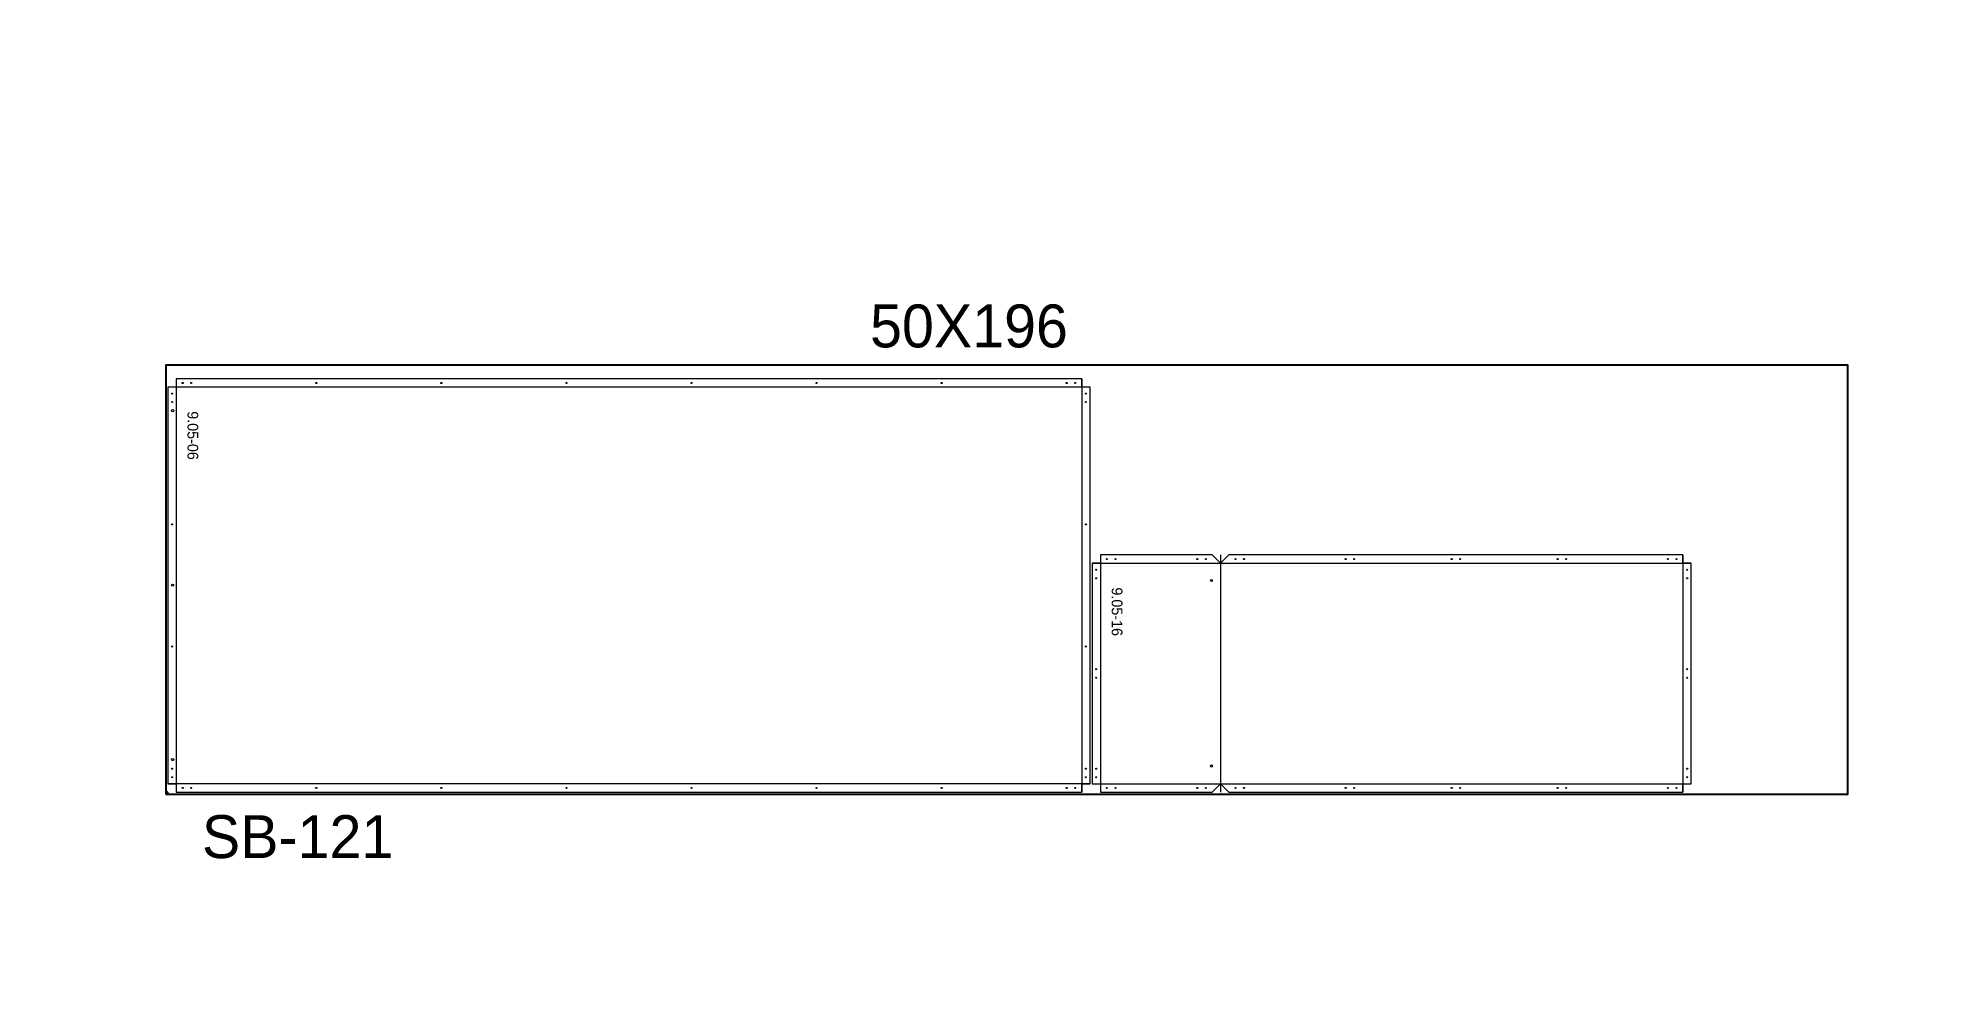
# Paper-space layout '4' of a CAD drawing. Header units: inches. Extents: x 1.7 to 15, y 2.1 to 8.7.
# The model-space entities are those that its viewports show. They can reach past a viewport. Long polylines and large blocks are cut down to what shows.
import ezdxf

# ---------------------------------------------------------------- set-up
doc = ezdxf.new("R2010")
doc.units = ezdxf.units.IN
doc.header["$MEASUREMENT"] = 0
for name, color, linetype, lineweight in [('ACM_Layer 1_Router Offset_Panel Cut', 1, 'Continuous', 9), ('ACM_Layer 3_Open Offset Countour_Route Lines', 4, 'Continuous', 9), ('ACM_Layer 4_Drill Centers_Rivet Holes', 3, 'Continuous', 9), ('ACM_Layer 5_Drill Centers_Weep Holes', 6, 'Continuous', 9)]:
    doc.layers.add(name, color=color, linetype=linetype, lineweight=lineweight)
doc.layers.add('ACM_Reference_Text', color=7, linetype='Continuous')
doc.layers.get('Defpoints').off()
doc.styles.add('ER_Basic_SS', font='', dxfattribs={"height": 1.25})
doc.styles.get('ER_Basic_SS').set_extended_font_data('ER_Basic_SS')

# ---------------------------------------------------------------- blocks, each defined once
blk = doc.blocks.new('*U147')
for p, q in [((-97.75, -34.23), (-98, -34.23)), ((-97.75, -34.48), (-97.75, -34.23))]:
    blk.add_line(p, q)
blk.add_lwpolyline([(-98, -34.48), (98, -34.48), (98, 15.52), (-98, 15.52)], close=True)
at = {"insert": (-15.94, 22.6), "char_height": 5, "attachment_point": 1}
blk.add_mtext_dynamic_manual_height_columns('50X196', width=43.9641, gutter_width=1, heights=[0], dxfattribs=at)
blk = doc.blocks.new('*U148')
at = {"color": 0, "linetype": 'ByBlock', "lineweight": -2, "transparency": 16777216}
blk.add_blockref('*U147', (840, 0), dxfattribs=at)

msp = doc.modelspace()

# ---------------------------------------------------------------- linework, layer by layer
at = {"layer": 'ACM_Layer 1_Router Offset_Panel Cut'}
for points in [[(1278.98, 577.42), (1173.48, 577.42), (1173.48, 576.45), (1172.51, 576.45), (1172.51, 530.22), (1173.48, 530.22), (1173.48, 529.25), (1278.98, 529.25), (1278.98, 530.22), (1279.95, 530.22), (1279.95, 576.45), (1278.98, 576.45)], [(1280.2, 555.91), (1280.2, 530.22), (1281.17, 530.22), (1281.17, 529.25), (1294.2, 529.25), (1295.17, 530.22), (1296.14, 529.25), (1349.04, 529.25), (1349.04, 530.22), (1350.01, 530.22), (1350.01, 555.91), (1349.04, 555.91), (1349.04, 556.88), (1296.14, 556.88), (1295.17, 555.91), (1294.2, 556.88), (1281.17, 556.88), (1281.17, 555.91)]]:
    msp.add_lwpolyline(points, close=True, dxfattribs=at)
at = {"layer": 'ACM_Layer 3_Open Offset Countour_Route Lines'}
for p, q in [((1279.95, 576.45), (1172.51, 576.45)), ((1173.48, 577.42), (1173.48, 529.25)), ((1278.98, 577.42), (1278.98, 529.25)), ((1281.17, 556.88), (1281.17, 529.25)), ((1295.17, 556.88), (1295.17, 529.25)), ((1349.04, 556.88), (1349.04, 529.25)), ((1280.2, 555.91), (1350.01, 555.91)), ((1279.95, 530.22), (1172.51, 530.22)), ((1280.2, 530.22), (1350.01, 530.22))]:
    msp.add_line(p, q, dxfattribs=at)
at = {"layer": 'ACM_Layer 4_Drill Centers_Rivet Holes'}
for centre in [(1174.23, 576.93), (1175.23, 576.93), (1189.8, 576.93), (1204.37, 576.93), (1218.94, 576.93), (1233.52, 576.93), (1248.09, 576.93), (1262.66, 576.93), (1277.23, 576.93), (1278.23, 576.93), (1172.99, 575.7), (1172.99, 574.7), (1279.47, 575.7), (1279.47, 574.7), (1172.99, 560.45), (1279.47, 560.45), (1281.92, 556.4), (1282.92, 556.4), (1292.45, 556.4), (1293.45, 556.4), (1296.89, 556.4), (1297.89, 556.4), (1309.74, 556.4), (1310.74, 556.4), (1322.09, 556.4), (1323.09, 556.4), (1334.44, 556.4), (1335.44, 556.4), (1347.29, 556.4), (1348.29, 556.4), (1280.68, 555.16), (1280.68, 554.16), (1349.53, 555.16), (1349.53, 554.16), (1172.99, 546.21), (1279.47, 546.21), (1280.68, 543.57), (1349.53, 543.57), (1280.68, 542.57), (1349.53, 542.57), (1172.99, 531.97), (1279.47, 531.97), (1280.68, 531.97), (1349.53, 531.97), (1172.99, 530.97), (1174.23, 529.73), (1175.23, 529.73), (1189.8, 529.73), (1204.37, 529.73), (1218.94, 529.73), (1233.52, 529.73), (1248.09, 529.73), (1262.66, 529.73), (1277.23, 529.73), (1278.23, 529.73), (1279.47, 530.97), (1280.68, 530.97), (1281.92, 529.73), (1282.92, 529.73), (1292.45, 529.73), (1293.45, 529.73), (1296.89, 529.73), (1297.89, 529.73), (1309.74, 529.73), (1310.74, 529.73), (1322.09, 529.73), (1323.09, 529.73), (1334.44, 529.73), (1335.44, 529.73), (1347.29, 529.73), (1348.29, 529.73), (1349.53, 530.97)]:
    msp.add_circle(centre, 0.0625, dxfattribs=at)
at = {"layer": 'ACM_Layer 5_Drill Centers_Weep Holes'}
for centre in [(1173.06, 573.7), (1294.11, 553.91), (1173.06, 553.36), (1173.06, 533.03), (1294.11, 532.28)]:
    msp.add_circle(centre, 0.125, dxfattribs=at)

# ---------------------------------------------------------------- block references
msp.add_blockref('*U148', (430.26, 563.48))

# ---------------------------------------------------------------- texts
at = {"insert": (1176.47, 526.55), "char_height": 5, "attachment_point": 1}
msp.add_mtext_dynamic_manual_height_columns('SB-121', width=43.9641, gutter_width=1, heights=[0], dxfattribs=at)
at = {"layer": 'ACM_Reference_Text', "style": 'ER_Basic_SS'}
for s, p in [('9.05-06', (1174.79, 573.64)), ('9.05-16', (1282.48, 553.1))]:
    msp.add_text(s, height=1.25, rotation=270, dxfattribs=at).set_placement(p)

psp = doc.layouts.new('4')

# ---------------------------------------------------------------- viewports
at = {"layer": 'Defpoints'}
psp.add_viewport(center=(8.333, 5.376), size=(13.333, 6.63808), view_center_point=(1268.117, 562.004), view_height=110.27513, dxfattribs=at)

doc.saveas('drawing.dxf')
